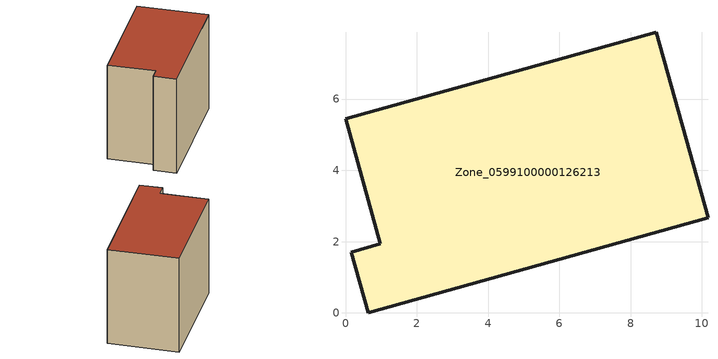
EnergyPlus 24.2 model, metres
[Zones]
Zone_0599100000126213
 floor ground (C_G): 0.16,1.71 0.98,1.94 0,5.45 8.72,7.88 10.17,2.67 0.64,0 z0
 wall outside (C_F): 0.98,1.94 0.16,1.71 0.64,0 10.17,2.67 8.72,7.88 0,5.45 0.98,1.94 z0:7.87
 roof outside (C_R): 8.72,7.88 0,5.45 0.98,1.94 0.16,1.71 0.64,0 10.17,2.67 z7.87
[BUILDING]
Pand.0599100000126213: North Axis=0; Terrain=City; Loads Convergence Tolerance Value=0.04; Temperature Convergence Tolerance Value=0.4; Solar Distribution=FullExterior; Maximum Number of Warmup Days=25; Minimum Number of Warmup Days=1
[Site:Location]
Rotterdam.The.Hague.AP_ZH_NLD Design_Conditions: Latitude=51.96; Longitude=4.45; Time Zone=1; Elevation=-4.5
[SITE:GROUNDTEMPERATURE:BUILDINGSURFACE]
18, 18, 18, 18, 18, 18, 18, 18, 18, 18, 18, 18
[MATERIAL] Thermal Absorptance=0.9; Solar Absorptance=0.7; Visible Absorptance=0.7
Name | Roughness | Thickness | Conductivity | Density | Specific Heat
G.TI.1975-1991 | MediumSmooth | 0.15 | 0.288461 | 540 | 1210
F.TI.1975-1991 | Rough | 0.3 | 0.230769 | 1920 | 840
R.TI.1975-1991 | MediumRough | 0.2 | 0.153846 | 1500 | 1000
[CONSTRUCTION]
C_G: G.TI.1975-1991
C_F: F.TI.1975-1991
C_R: R.TI.1975-1991
[ZONE]
Zone_0599100000126213: Type=1; Multiplier=1; Ceiling Height=Autocalculate; Volume=Autocalculate; Floor Area=autocalculate; Part of Total Floor Area=Yes
[ZONEINFILTRATION:DESIGNFLOWRATE]
Infil_Zone_0599100000126213: Zone or ZoneList or Space or SpaceList=Zone_0599100000126213; Schedule=AlwaysOn; Design Flow Rate Calculation Method=Flow/Area; Flow Rate per Floor Area=0.003; Constant Term Coefficient=1; Temperature Term Coefficient=0; Velocity Term Coefficient=0; Velocity Squared Term Coefficient=0
[HVACTEMPLATE:ZONE:IDEALLOADSAIRSYSTEM]
Zone_0599100000126213: Maximum Heating Supply Air Temperature=50; Minimum Cooling Supply Air Temperature=13; Maximum Heating Supply Air Humidity Ratio=0.0156; Minimum Cooling Supply Air Humidity Ratio=0.0077; Heating Limit=NoLimit; Cooling Limit=NoLimit; Dehumidification Control Type=ConstantSensibleHeatRatio; Cooling Sensible Heat Ratio=0.7; Dehumidification Setpoint=60; Humidification Control Type=None; Humidification Setpoint=30; Outdoor Air Method=None; Outdoor Air Flow Rate per Person=0.00944; Outdoor Air Flow Rate per Zone Floor Area=0; Outdoor Air Flow Rate per Zone=0; Demand Controlled Ventilation Type=None; Outdoor Air Economizer Type=NoEconomizer; Heat Recovery Type=None; Sensible Heat Recovery Effectiveness=0.7; Latent Heat Recovery Effectiveness=0.65
[ZONECONTROL:THERMOSTAT]
ThermostatControl_Zone_0599100000126213: Zone or ZoneList=Zone_0599100000126213; Control Type Schedule=DualSetpointControlType; Control 1=Thermostat_Zone_0599100000126213; Temperature Difference Between Cutout And Setpoint=0
[THERMOSTATSETPOINT:DUALSETPOINT]
Thermostat_Zone_0599100000126213: Heating Setpoint Temperature Schedule=HeatingSetpoint_Zone_0599100000126213; Cooling Setpoint Temperature Schedule=CoolingSetpoint_Zone_0599100000126213
[SCHEDULE:COMPACT]
HeatingSetpoint_Zone_0599100000126213: Through: 12/31, For: AllDays, Until: 24:00, 21
CoolingSetpoint_Zone_0599100000126213: Through: 12/31, For: AllDays, Until: 24:00, 24
DualSetpointControlType: Through: 12/31, For: AllDays, Until: 24:00, 4
AlwaysOn: Through: 12/31, For: AllDays, Until: 24:00, 1
